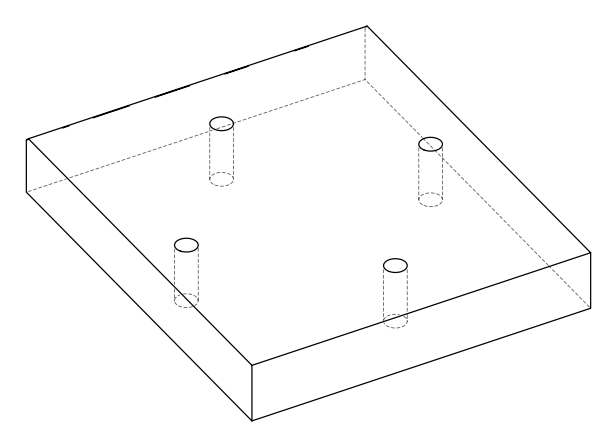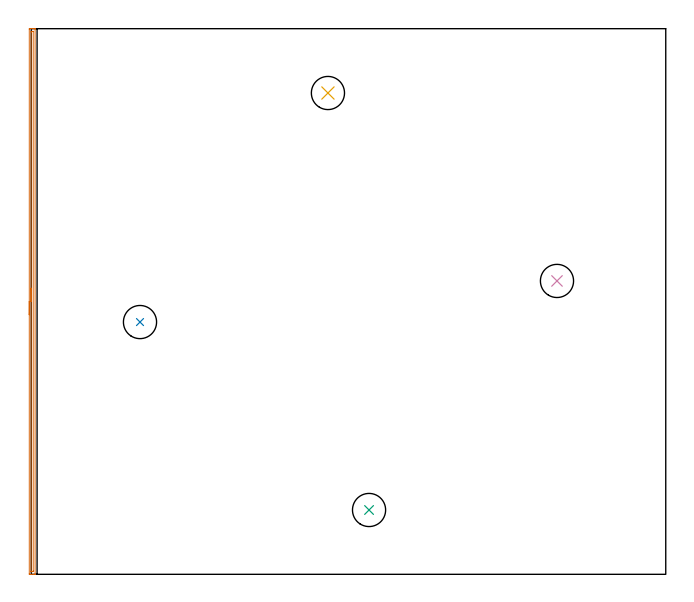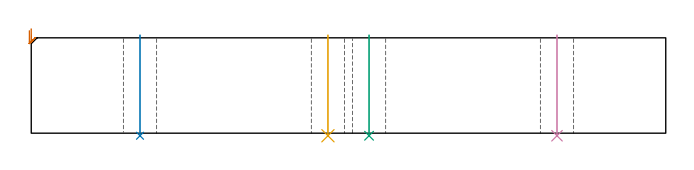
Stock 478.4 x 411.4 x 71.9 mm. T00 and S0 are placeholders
(PLAN: 5 operations, 1 tool changes, 8 min)
(1 AREA_MILL | FG_CHAMFER_SURFACE | UGT0205_001 | 6.75 min | 3982 mm3)
(2 INDEXABLE_INSERT_DRILL_THROUGH_HOLE_FROM_SOLID | STEP1HOLE | NXT0302_021 | 0.3 min | 35251 mm3)
(3 INDEXABLE_INSERT_DRILL_THROUGH_HOLE_FROM_SOLID_1 | STEP1HOLE_1 | NXT0302_021 | 0.3 min | 35248 mm3)
(4 INDEXABLE_INSERT_DRILL_THROUGH_HOLE_FROM_SOLID_2 | STEP1HOLE_2 | NXT0302_021 | 0.3 min | 35247 mm3)
(5 INDEXABLE_INSERT_DRILL_THROUGH_HOLE_FROM_SOLID_3 | STEP1HOLE_3 | NXT0302_021 | 0.3 min | 35256 mm3)
(TOOL UGT0205_001 | Chamfer Mill 20 x 3 x 45 deg. | D20 FL50 Z2)
(TOOL NXT0302_021 | Index. Insert Drill 25mm [880-D2500L25-05] | D25 PA176 FL125 Z2)
(OP 1 AREA_MILL)
G17 G21 G94 G90
T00 M6
G54
G17 G0 G90 X-1.5 Y195.7 S1061 M3
G43 Z81.9 H0
Z77.5
G94 G1 Y195.738 Z76.628 F250.
Y195.852 Z75.763
Y196.041 Z74.912
Y196.303 Z74.08
Y196.637 Z73.274
Y197.04 Z72.5
Y197.508 Z71.764
Y198.04 Z71.072
Y198.629 Z70.429
Y199.272 Z69.84
Y199.964 Z69.308
Y200.7 Z68.84
Y201.474 Z68.437
Y202.28 Z68.103
Y203.112 Z67.841
Y203.964 Z67.652
Y204.828 Z67.538
Y205.7 Z67.5
X-1.499 Y410.779 Z67.501
X-1.495 Y411.219 Z67.502
X-1.491 Y411.39 Z67.505
X-1.061 Y411.4 Z67.934
X-0.793 Z68.202
X-0.181 Z68.814
X0.356 Z69.353
X0.7 Z69.696
X1.237 Z70.233
X1.581 Z70.575
X2.269 Z71.268
X2.557 Z71.557
X2.9 Y411.397 Z71.891
X2.901 Y411.396 Z71.892
X2.9 Y411.225 Z71.9
Y0.175
X2.901 Y0.004 Z71.892
X2.9 Y0.003 Z71.891
X2.557 Y0. Z71.556
X2.269 Z71.268
X1.581 Z70.575
X0.356 Z69.353
X-0.181 Z68.814
X-0.793 Z68.202
X-1.061 Y0.001 Z67.934
X-1.294 Y0.004 Z67.702
X-1.491 Y0.01 Z67.505
X-1.495 Y0.181 Z67.502
X-1.499 Y0.621 Z67.501
X-1.5 Y205.7 Z67.5
X-0.086 Z68.914
X-0.085 Y408.895 Z68.915
X-0.084 Y408.991 Z68.916
X-0.079 Y409.38 Z68.921
X0.303 Y409.394 Z69.303
X0.7 Y409.398 Z69.7
X1.178 Y409.4 Z70.178
X1.392 Y409.399 Z70.392
X1.425 Y409.398 Z70.425
X1.458 Y409.393 Z70.458
X1.479 Y409.389 Z70.479
X1.48 Y409.363 Z70.48
X1.485 Y409.089 Z70.485
Y2.505
X1.484 Y2.409 Z70.484
X1.479 Y2.02 Z70.479
X1.097 Y2.006 Z70.097
X0.7 Y2.002 Z69.7
X0.222 Y2. Z69.222
X0.008 Y2.001 Z69.008
X-0.025 Y2.002 Z68.975
X-0.058 Y2.007 Z68.942
X-0.079 Y2.011 Z68.921
X-0.08 Y2.037 Z68.92
X-0.085 Y2.312 Z68.915
X-0.086 Y205.7 Z68.914
Y206.572 Z68.952
Y207.436 Z69.066
Y208.288 Z69.255
Y209.12 Z69.517
Y209.926 Z69.851
Y210.7 Z70.254
Y211.436 Z70.723
Y212.128 Z71.254
Y212.771 Z71.843
Y213.36 Z72.486
Y213.892 Z73.178
Y214.36 Z73.914
Y214.763 Z74.688
Y215.097 Z75.494
Y215.359 Z76.326
Y215.548 Z77.178
Y215.662 Z78.043
Y215.7 Z78.914
G0 Z81.9
M5
M2
(OP 2 INDEXABLE_INSERT_DRILL_THROUGH_HOLE_FROM_SOLID)
G17 G21 G94 G90
T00 M6
G54
G17 G0 G90 X82. Y190.2 S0 M3
G43 Z81.9 H1
G94 G81 G98 Z-1.937 F250. R73.9
G80
M5
M2
(OP 3 INDEXABLE_INSERT_DRILL_THROUGH_HOLE_FROM_SOLID_1)
G17 G21 G94 G90
T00 M6
G54
G17 G0 G90 X254.7 Y48.5 S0 M3
G43 Z81.9 H1
G94 G81 G98 Z-1.937 F250. R73.9
G80
M5
M2
(OP 4 INDEXABLE_INSERT_DRILL_THROUGH_HOLE_FROM_SOLID_2)
G17 G21 G94 G90
T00 M6
G54
G17 G0 G90 X396.4 Y221.2 S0 M3
G43 Z81.9 H1
G94 G81 G98 Z-1.937 F250. R73.9
G80
M5
M2
(OP 5 INDEXABLE_INSERT_DRILL_THROUGH_HOLE_FROM_SOLID_3)
G17 G21 G94 G90
T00 M6
G54
G17 G0 G90 X223.7 Y362.9 S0 M3
G43 Z81.9 H1
G94 G81 G98 Z-1.937 F250. R73.9
G80
M5
M2
